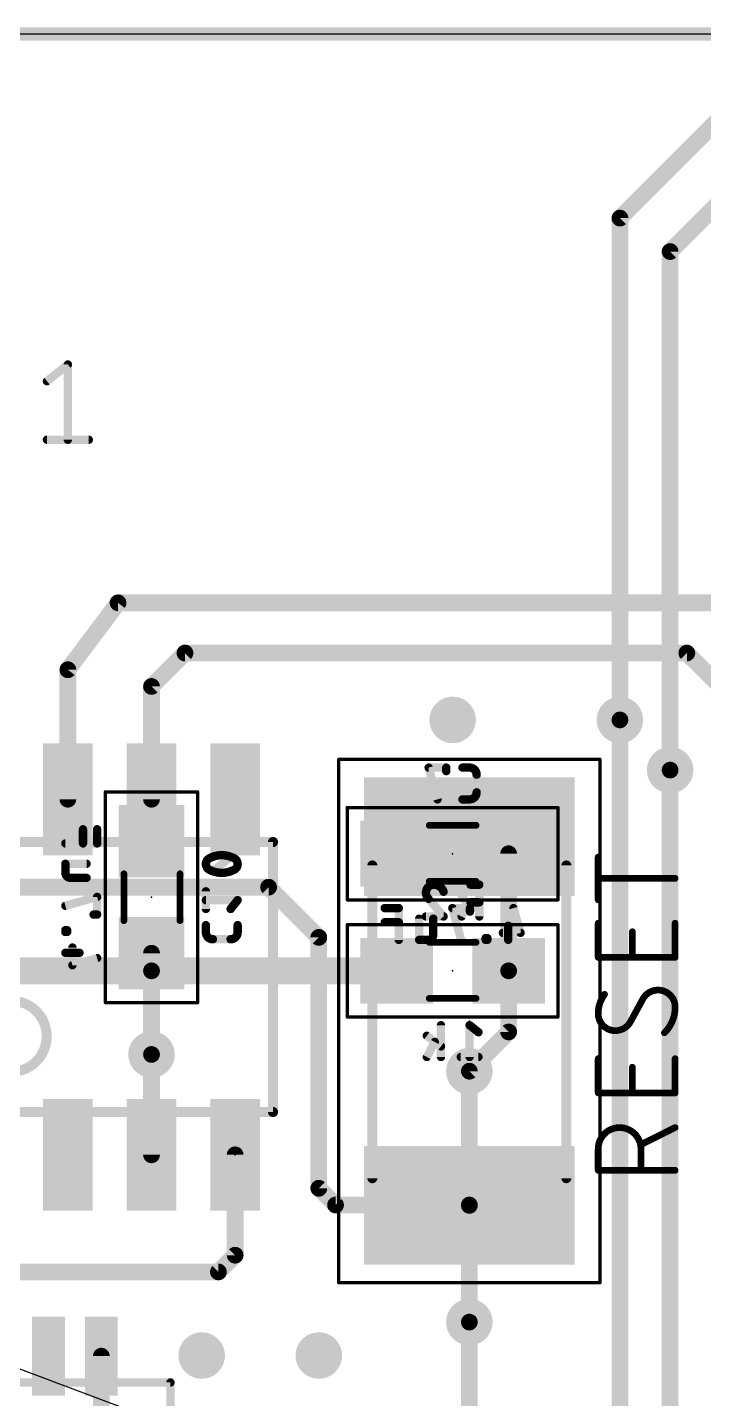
# Model space of a CAD drawing. Extents: x -0.01 to 5.59, y -0.05 to 1.65.
# Drawn here: x 2.816 to 3.22, y 0.784 to 1.604 of the extents above; entities that cross this region are included whole.
import ezdxf

# ---------------------------------------------------------------- set-up
doc = ezdxf.new("R2010")
doc.units = 0
for name, color, linetype in [('1', 22, 'CONTINUOUS'), ('16', 175, 'CONTINUOUS'), ('18', 82, 'CONTINUOUS'), ('19', 53, 'CONTINUOUS'), ('20', 30, 'CONTINUOUS'), ('21', 253, 'CONTINUOUS'), ('23', 7, 'CONTINUOUS'), ('24', 7, 'CONTINUOUS'), ('25', 253, 'CONTINUOUS'), ('26', 253, 'CONTINUOUS'), ('28', 253, 'CONTINUOUS'), ('39', 22, 'CONTINUOUS'), ('40', 175, 'CONTINUOUS'), ('51', 253, 'CONTINUOUS'), ('52', 253, 'CONTINUOUS')]:
    doc.layers.add(name, color=color, linetype=linetype)

# ---------------------------------------------------------------- blocks, each defined once
blk = doc.blocks.new('RECT')
blk.add_solid([(-0.5, -0.5), (0.5, -0.5), (-0.5, 0.5), (0.5, 0.5)])
blk = doc.blocks.new('ROUNDV')
at = {"const_width": 0.5}
blk.add_lwpolyline([(0, -0.25, 1), (0, 0.25, 1), (0, -0.25)], format="xyb", dxfattribs=at)

msp = doc.modelspace()

# ---------------------------------------------------------------- linework, layer by layer
at = {"layer": '1'}
for points, const_width in [([(5.5, 1.6), (0, 1.6)], 0.008), ([(2.84, 1.22), (2.87, 1.26)], 0.01), ([(2.87, 1.26), (3.23, 1.26)], 0.01), ([(2.91, 1.23), (2.89, 1.21)], 0.01), ([(3.21, 1.23), (2.91, 1.23)], 0.01), ([(3.25, 1.19), (3.21, 1.23)], 0.01), ([(2.84, 1.142598), (2.84, 1.22)], 0.01), ([(2.89, 1.21), (2.89, 1.142598)], 0.01), ([(3.17, 0.74), (3.17, 1.19)], 0.01), ([(3.2, 0.72), (3.2, 1.16)], 0.01), ([(2.6, 1.09), (2.96, 1.09)], 0.01), ([(2.96, 1.09), (2.99, 1.06)], 0.01), ([(2.99, 1.06), (2.99, 0.91)], 0.01), ([(2.89, 0.99), (2.89, 0.93)], 0.01), ([(3.08, 0.98), (3.08, 0.9)], 0.01), ([(2.94, 0.87), (2.94, 0.93)], 0.01), ([(2.99, 0.91), (3, 0.9)], 0.01), ([(3, 0.9), (3.08, 0.9)], 0.01), ([(3.08, 0.9), (3.08, 0.899764)], 0.01), ([(3.08, 0.899764), (3.08, 0.83)], 0.01), ([(2.93, 0.86), (2.94, 0.87)], 0.01), ([(2.75, 0.86), (2.93, 0.86)], 0.01), ([(2.86, 0.76), (2.86, 0.809646)], 0.01)]:
    msp.add_lwpolyline(points, dxfattribs=dict(at, const_width=const_width))
at = {"layer": '1', "const_width": 0.005}
for points in [[(2.87, 1.2625, 1), (2.87, 1.2575)], [(2.872, 1.2585, 1), (2.868, 1.2615)], [(2.91, 1.2325, 1), (2.91, 1.2275)], [(2.911768, 1.228232, 1), (2.908232, 1.231768)], [(3.211768, 1.231768, 1), (3.208232, 1.228232)], [(3.21, 1.2275, 1), (3.21, 1.2325)], [(2.8425, 1.22, 1), (2.8375, 1.22)], [(2.838, 1.2215, 1), (2.842, 1.2185)], [(2.8925, 1.21, 1), (2.8875, 1.21)], [(2.888232, 1.211768, 1), (2.891768, 1.208232)], [(3.1725, 1.19, 1), (3.1675, 1.19)], [(3.2025, 1.16, 1), (3.1975, 1.16)], [(2.8375, 1.142598, 1), (2.8425, 1.142598)], [(2.8875, 1.142598, 1), (2.8925, 1.142598)], [(2.961768, 1.091768, 1), (2.958232, 1.088232)], [(2.96, 1.0875, 1), (2.96, 1.0925)], [(2.9925, 1.06, 1), (2.9875, 1.06)], [(2.988232, 1.058232, 1), (2.991768, 1.061768)], [(2.8925, 0.99, 1), (2.8875, 0.99)], [(3.0825, 0.98, 1), (3.0775, 0.98)], [(2.9425, 0.93, 1), (2.9375, 0.93)], [(2.8875, 0.93, 1), (2.8925, 0.93)], [(2.991768, 0.911768, 1), (2.988232, 0.908232)], [(2.9875, 0.91, 1), (2.9925, 0.91)], [(3, 0.9025, 1), (3, 0.8975)], [(2.998232, 0.898232, 1), (3.001768, 0.901768)], [(3.0825, 0.9, 1), (3.0775, 0.9)], [(3.0825, 0.899764, 1), (3.0775, 0.899764)], [(3.0775, 0.9, 1), (3.0825, 0.9)], [(3.0775, 0.899764, 1), (3.0825, 0.899764)], [(3.08, 0.8975, 1), (3.08, 0.9025)], [(2.9375, 0.87, 1), (2.9425, 0.87)], [(2.941768, 0.868232, 1), (2.938232, 0.871768)], [(2.928232, 0.861768, 1), (2.931768, 0.858232)], [(2.93, 0.8575, 1), (2.93, 0.8625)], [(3.0775, 0.83, 1), (3.0825, 0.83)], [(2.8625, 0.809646, 1), (2.8575, 0.809646)]]:
    msp.add_lwpolyline(points, format="xyb", dxfattribs=at)
at = {"layer": '16'}
for points, const_width in [([(5.5, 1.6), (0, 1.6)], 0.008), ([(3.17, 1.49), (3.25, 1.57)], 0.01), ([(3.2, 1.47), (3.27, 1.54)], 0.01), ([(3.17, 1.19), (3.17, 1.49)], 0.01), ([(3.2, 1.16), (3.2, 1.47)], 0.01), ([(3.103465, 1.11), (3.103465, 1.04)], 0.01), ([(2.89, 1.050535), (2.900535, 1.04)], 0.016), ([(2.89, 1.050535), (2.89, 1.04)], 0.01), ([(2.443465, 1.04), (2.89, 1.04)], 0.016), ([(2.89, 1.04), (2.89, 0.99)], 0.01), ([(2.900535, 1.04), (3.036535, 1.04)], 0.016), ([(3.103465, 1.04), (3.103465, 1.003465)], 0.01), ([(3.103465, 1.003465), (3.08, 0.98)], 0.01), ([(3.08, 0.83), (3.08, 0.44)], 0.01)]:
    msp.add_lwpolyline(points, dxfattribs=dict(at, const_width=const_width))
for points, const_width in [([(3.1725, 1.49, 1), (3.1675, 1.49)], 0.005), ([(3.168232, 1.491768, 1), (3.171768, 1.488232)], 0.005), ([(3.2025, 1.47, 1), (3.1975, 1.47)], 0.005), ([(3.198232, 1.471768, 1), (3.201768, 1.468232)], 0.005), ([(3.1675, 1.19, 1), (3.1725, 1.19)], 0.005), ([(3.1975, 1.16, 1), (3.2025, 1.16)], 0.005), ([(3.105965, 1.11, 1), (3.100965, 1.11)], 0.005), ([(2.892828, 1.053364, 1), (2.887172, 1.047707)], 0.008), ([(2.8925, 1.050535, 1), (2.8875, 1.050535)], 0.005), ([(2.8925, 1.04, 1), (2.8875, 1.04)], 0.005), ([(2.8875, 1.04, 1), (2.8925, 1.04)], 0.005), ([(2.89, 1.036, 1), (2.89, 1.044)], 0.008), ([(2.900535, 1.044, 1), (2.900535, 1.036)], 0.008), ([(2.897707, 1.037172, 1), (2.903364, 1.042828)], 0.008), ([(3.036535, 1.036, 1), (3.036535, 1.044)], 0.008), ([(3.105965, 1.04, 1), (3.100965, 1.04)], 0.005), ([(3.100965, 1.04, 1), (3.105965, 1.04)], 0.005), ([(3.105232, 1.001697, 1), (3.101697, 1.005232)], 0.005), ([(3.100965, 1.003465, 1), (3.105965, 1.003465)], 0.005), ([(2.8875, 0.99, 1), (2.8925, 0.99)], 0.005), ([(3.078232, 0.981768, 1), (3.081768, 0.978232)], 0.005), ([(3.0825, 0.83, 1), (3.0775, 0.83)], 0.005)]:
    msp.add_lwpolyline(points, format="xyb", dxfattribs=dict(at, const_width=const_width))
at = {"layer": '19'}
msp.add_line((2.15, 1.05), (3.35, 0.6), dxfattribs=at)
at = {"layer": '20'}
msp.add_line((5.499213, 1.600008), (0, 1.600008), dxfattribs=at)
at = {"layer": '21', "const_width": 0.005}
for points in [[(2.8275, 1.3925), (2.84, 1.4025)], [(2.84, 1.4025), (2.84, 1.3575)], [(2.8275, 1.3575), (2.8525, 1.3575)]]:
    msp.add_lwpolyline(points, dxfattribs=at)
at = {"layer": '21'}
for points, const_width in [([(2.84125, 1.4025, 1), (2.83875, 1.4025)], 0.0025), ([(2.840781, 1.401524, 1), (2.839219, 1.403476)], 0.0025), ([(2.826719, 1.393476, 1), (2.828281, 1.391524)], 0.0025), ([(2.8275, 1.35875, 1), (2.8275, 1.35625)], 0.0025), ([(2.83875, 1.3575, 1), (2.84125, 1.3575)], 0.0025), ([(2.8525, 1.35625, 1), (2.8525, 1.35875)], 0.0025), ([(2.806142, 0.979665, 1), (2.806142, 1.022068, 1), (2.806142, 0.979665)], 0.006)]:
    msp.add_lwpolyline(points, format="xyb", dxfattribs=dict(at, const_width=const_width))
at = {"layer": '23'}
for p in [(3.08, 1.01), (2.94, 0.93)]:
    msp.add_point(p, dxfattribs=at)
at = {"layer": '24'}
for p in [(3.07, 1.11), (2.89, 1.084), (3.07, 1.04)]:
    msp.add_point(p, dxfattribs=at)
at = {"layer": '25', "const_width": 0.004}
for points in [[(3.157, 1.082445), (3.157, 1.108)], [(3.203, 1.095222), (3.157, 1.095222)], [(3.157, 1.048033), (3.157, 1.068478)], [(3.203, 1.068478), (3.203, 1.048033)], [(3.177445, 1.048033), (3.177445, 1.063367)], [(3.203, 1.048033), (3.157, 1.048033)], [(3.183833, 1.023389), (3.176167, 1.009333)], [(3.157, 0.967034), (3.157, 0.987478)], [(3.177445, 0.967034), (3.177445, 0.982367)], [(3.203, 0.987478), (3.203, 0.967034)], [(3.203, 0.967034), (3.157, 0.967034)], [(3.203, 0.94629), (3.182556, 0.936068)], [(3.157, 0.920735), (3.157, 0.933512)], [(3.182556, 0.933512), (3.182556, 0.920735)], [(3.203, 0.920735), (3.157, 0.920735)]]:
    msp.add_lwpolyline(points, dxfattribs=at)
at = {"layer": '25'}
for points, const_width in [([(3.158, 1.108, 1), (3.156, 1.108)], 0.002), ([(3.157, 1.096222, 1), (3.157, 1.094222)], 0.002), ([(3.203, 1.094222, 1), (3.203, 1.096222)], 0.002), ([(3.156, 1.082445, 1), (3.158, 1.082445)], 0.002), ([(3.158, 1.068478, 1), (3.156, 1.068478)], 0.002), ([(3.204, 1.068478, 1), (3.202, 1.068478)], 0.002), ([(3.178445, 1.063367, 1), (3.176445, 1.063367)], 0.002), ([(3.157, 1.049033, 1), (3.157, 1.047033)], 0.002), ([(3.203, 1.047033, 1), (3.203, 1.049033)], 0.002), ([(3.156, 1.048033, 1), (3.158, 1.048033)], 0.002), ([(3.176445, 1.048033, 1), (3.178445, 1.048033)], 0.002), ([(3.202, 1.048033, 1), (3.204, 1.048033)], 0.002), ([(3.160833, 1.025945, 0.162281), (3.157, 1.014445)], 0.004), ([(3.161633, 1.025345, 1), (3.160033, 1.026545)], 0.002), ([(3.192778, 1.0285, 0.265565), (3.183833, 1.023389)], 0.004), ([(3.182972, 1.023897, 1), (3.184695, 1.022881)], 0.002), ([(3.184711, 1.02291, 1), (3.182956, 1.023868)], 0.002), ([(3.203, 1.018278, 0.414214), (3.192778, 1.0285)], 0.004), ([(3.192778, 1.0295, 1), (3.192778, 1.0275)], 0.002), ([(3.192778, 1.0275, 1), (3.192778, 1.0295)], 0.002), ([(3.196611, 1.002945, 0.199996), (3.203, 1.018278)], 0.004), ([(3.204, 1.018278, 1), (3.202, 1.018278)], 0.002), ([(3.202, 1.018278, 1), (3.204, 1.018278)], 0.002), ([(3.157, 1.014445, 0.414214), (3.167222, 1.004222)], 0.004), ([(3.158, 1.014445, 1), (3.156, 1.014445)], 0.002), ([(3.156, 1.014445, 1), (3.158, 1.014445)], 0.002), ([(3.167222, 1.004222, 0.265567), (3.176167, 1.009333)], 0.004), ([(3.175289, 1.009812, 1), (3.177045, 1.008855)], 0.002), ([(3.177028, 1.008826, 1), (3.175305, 1.009841)], 0.002), ([(3.167222, 1.005222, 1), (3.167222, 1.003222)], 0.002), ([(3.167222, 1.003222, 1), (3.167222, 1.005222)], 0.002), ([(3.195907, 1.003655, 1), (3.197315, 1.002235)], 0.002), ([(3.158, 0.987478, 1), (3.156, 0.987478)], 0.002), ([(3.178445, 0.982367, 1), (3.176445, 0.982367)], 0.002), ([(3.204, 0.987478, 1), (3.202, 0.987478)], 0.002), ([(3.157, 0.968034, 1), (3.157, 0.966034)], 0.002), ([(3.156, 0.967034, 1), (3.158, 0.967034)], 0.002), ([(3.176445, 0.967034, 1), (3.178445, 0.967034)], 0.002), ([(3.202, 0.967034, 1), (3.204, 0.967034)], 0.002), ([(3.203, 0.966034, 1), (3.203, 0.968034)], 0.002), ([(3.182556, 0.933512, 1), (3.157, 0.933512)], 0.004), ([(3.203447, 0.945396, 1), (3.202553, 0.947185)], 0.002), ([(3.158, 0.933512, 1), (3.156, 0.933512)], 0.002), ([(3.156, 0.933512, 1), (3.158, 0.933512)], 0.002), ([(3.182108, 0.936962, 1), (3.183003, 0.935173)], 0.002), ([(3.183556, 0.933512, 1), (3.181556, 0.933512)], 0.002), ([(3.181556, 0.933512, 1), (3.183556, 0.933512)], 0.002), ([(3.157, 0.921735, 1), (3.157, 0.919735)], 0.002), ([(3.156, 0.920735, 1), (3.158, 0.920735)], 0.002), ([(3.181556, 0.920735, 1), (3.183556, 0.920735)], 0.002), ([(3.203, 0.919735, 1), (3.203, 0.921735)], 0.002)]:
    msp.add_lwpolyline(points, format="xyb", dxfattribs=dict(at, const_width=const_width))
at = {"layer": '26'}
for points, const_width in [([(3.05687, 1.161835, 1), (3.054461, 1.161165)], 0.0025), ([(3.055666, 1.16275, 1), (3.055666, 1.16025)], 0.0025), ([(3.067471, 1.1615, 1), (3.064971, 1.1615)], 0.0025), ([(3.064971, 1.159389, 1), (3.067471, 1.159389)], 0.0025), ([(3.066221, 1.16025, 1), (3.066221, 1.16275)], 0.0025), ([(3.07589, 1.16275, 1), (3.07589, 1.16025)], 0.0025), ([(3.084334, 1.157278, 0.414214), (3.080112, 1.1615)], 0.005), ([(3.080112, 1.16275, 1), (3.080112, 1.16025)], 0.0025), ([(3.080112, 1.16025, 1), (3.080112, 1.16275)], 0.0025), ([(3.085584, 1.157278, 1), (3.083084, 1.157278)], 0.0025), ([(3.083084, 1.157278, 1), (3.085584, 1.157278)], 0.0025), ([(3.080112, 1.1425, 0.414214), (3.084334, 1.146722)], 0.005), ([(3.085584, 1.146722, 1), (3.083084, 1.146722)], 0.0025), ([(3.083084, 1.146722, 1), (3.085584, 1.146722)], 0.0025), ([(3.059739, 1.142165, 1), (3.062148, 1.142835)], 0.0025), ([(3.07589, 1.14375, 1), (3.07589, 1.14125)], 0.0025), ([(3.080112, 1.14375, 1), (3.080112, 1.14125)], 0.0025), ([(3.080112, 1.14125, 1), (3.080112, 1.14375)], 0.0025), ([(2.925139, 1.107551, 0.320454), (2.9225, 1.103856)], 0.005), ([(2.932, 1.109134, 0.113883), (2.925139, 1.107551)], 0.005), ([(2.924591, 1.108674, 1), (2.925687, 1.106427)], 0.0025), ([(2.925544, 1.106368, 1), (2.924733, 1.108733)], 0.0025), ([(2.938861, 1.107551, 0.113887), (2.932, 1.109134)], 0.005), ([(2.932, 1.110384, 1), (2.932, 1.107884)], 0.0025), ([(2.932, 1.107884, 1), (2.932, 1.110384)], 0.0025), ([(2.938059, 1.107103, 1), (2.936497, 1.109055)], 0.0025), ([(2.9415, 1.103856, 0.320462), (2.938861, 1.107551)], 0.005), ([(2.939267, 1.108733, 1), (2.938456, 1.106368)], 0.0025), ([(2.938313, 1.106427, 1), (2.939409, 1.108674)], 0.0025), ([(2.9225, 1.103856, 0.320459), (2.925139, 1.100162)], 0.005), ([(2.92375, 1.103856, 1), (2.92125, 1.103856)], 0.0025), ([(2.92125, 1.103856, 1), (2.92375, 1.103856)], 0.0025), ([(2.925139, 1.100162, 0.113884), (2.932, 1.098579)], 0.005), ([(2.925687, 1.101286, 1), (2.924591, 1.099038)], 0.0025), ([(2.924733, 1.098979, 1), (2.925544, 1.101344)], 0.0025), ([(2.925941, 1.10061, 1), (2.927503, 1.098658)], 0.0025), ([(2.932, 1.098579, 0.113888), (2.938861, 1.100162)], 0.005), ([(2.932, 1.099829, 1), (2.932, 1.097329)], 0.0025), ([(2.932, 1.097329, 1), (2.932, 1.099829)], 0.0025), ([(2.938861, 1.100162, 0.320468), (2.9415, 1.103856)], 0.005), ([(2.938456, 1.101344, 1), (2.939266, 1.098979)], 0.0025), ([(2.939409, 1.099038, 1), (2.938313, 1.101286)], 0.0025), ([(2.94275, 1.103856, 1), (2.94025, 1.103856)], 0.0025), ([(2.94025, 1.103856, 1), (2.94275, 1.103856)], 0.0025), ([(3.058798, 1.0915, 0.414206), (3.054048, 1.08675)], 0.005), ([(3.064603, 1.087278, 0.32521), (3.058798, 1.0915)], 0.005), ([(3.058798, 1.09275, 1), (3.058798, 1.09025)], 0.0025), ([(3.058798, 1.09025, 1), (3.058798, 1.09275)], 0.0025), ([(3.080675, 1.0915, 1), (3.080675, 1.080944)], 0.005), ([(3.080675, 1.09275, 1), (3.080675, 1.09025)], 0.0025), ([(3.080675, 1.09025, 1), (3.080675, 1.09275)], 0.0025), ([(3.087202, 1.0915, 1), (3.084702, 1.0915)], 0.0025), ([(3.085952, 1.09025, 1), (3.085952, 1.09275)], 0.0025), ([(2.92375, 1.087534, 1), (2.92125, 1.087534)], 0.0025), ([(2.9225, 1.083507, 1), (2.9225, 1.081007)], 0.0025), ([(2.942476, 1.081476, 1), (2.940524, 1.083037)], 0.0025), ([(2.9415, 1.081007, 1), (2.9415, 1.083507)], 0.0025), ([(3.054048, 1.08675, 0.205258), (3.055631, 1.083055)], 0.005), ([(3.055298, 1.08675, 1), (3.052798, 1.08675)], 0.0025), ([(3.052798, 1.08675, 1), (3.055298, 1.08675)], 0.0025), ([(3.056583, 1.083865, 1), (3.054679, 1.082246)], 0.0025), ([(3.054769, 1.08215, 1), (3.056493, 1.083961)], 0.0025), ([(3.063414, 1.086893, 1), (3.065792, 1.087663)], 0.0025), ([(3.080737, 1.080385, 1), (3.078501, 1.081503)], 0.0025), ([(3.080675, 1.082194, 1), (3.080675, 1.079694)], 0.0025), ([(3.080675, 1.079694, 1), (3.080675, 1.082194)], 0.0025), ([(3.085952, 1.079694, 1), (3.085952, 1.082194)], 0.0025), ([(2.92125, 1.076979, 1), (2.92375, 1.076979)], 0.0025), ([(2.936302, 1.07776, 1), (2.938254, 1.076198)], 0.0025), ([(3.054048, 1.07375, 1), (3.054048, 1.07125)], 0.0025), ([(3.063651, 1.07169, 1), (3.065556, 1.07331)], 0.0025), ([(3.064603, 1.07125, 1), (3.064603, 1.07375)], 0.0025), ([(3.074279, 1.073059, 1), (3.076515, 1.071941)], 0.0025), ([(2.92375, 1.06731, 1), (2.92125, 1.06731)], 0.0025), ([(2.94275, 1.06731, 1), (2.94025, 1.06731)], 0.0025), ([(3.084702, 1.0725, 1), (3.087202, 1.0725)], 0.0025), ([(2.9225, 1.063088, 0.414214), (2.926722, 1.058866)], 0.005), ([(2.92375, 1.063088, 1), (2.92125, 1.063088)], 0.0025), ([(2.92125, 1.063088, 1), (2.92375, 1.063088)], 0.0025), ([(2.926722, 1.060116, 1), (2.926722, 1.057616)], 0.0025), ([(2.926722, 1.057616, 1), (2.926722, 1.060116)], 0.0025), ([(2.937278, 1.058866, 0.414205), (2.9415, 1.063088)], 0.005), ([(2.937278, 1.060116, 1), (2.937278, 1.057616)], 0.0025), ([(2.937278, 1.057616, 1), (2.937278, 1.060116)], 0.0025), ([(2.94275, 1.063088, 1), (2.94025, 1.063088)], 0.0025), ([(2.94025, 1.063088, 1), (2.94275, 1.063088)], 0.0025)]:
    msp.add_lwpolyline(points, format="xyb", dxfattribs=dict(at, const_width=const_width))
at = {"layer": '26', "const_width": 0.005}
for points in [[(3.066221, 1.1615), (3.055666, 1.1615)], [(3.055666, 1.1615), (3.060944, 1.1425)], [(3.066221, 1.159389), (3.066221, 1.1615)], [(3.080112, 1.1615), (3.07589, 1.1615)], [(3.084334, 1.146722), (3.084334, 1.157278)], [(3.07589, 1.1425), (3.080112, 1.1425)], [(2.926722, 1.099634), (2.937278, 1.108079)], [(3.085952, 1.0915), (3.080675, 1.0915)], [(3.085952, 1.0725), (3.085952, 1.0915)], [(2.9225, 1.076979), (2.9225, 1.087534)], [(2.9415, 1.082257), (2.9225, 1.082257)], [(2.937278, 1.076979), (2.9415, 1.082257)], [(3.055631, 1.083055), (3.064603, 1.0725)], [(3.075397, 1.0725), (3.079619, 1.080944)], [(3.080675, 1.080944), (3.085952, 1.080944)], [(3.064603, 1.0725), (3.054048, 1.0725)], [(2.9225, 1.06731), (2.9225, 1.063088)], [(2.9415, 1.063088), (2.9415, 1.06731)], [(2.926722, 1.058866), (2.937278, 1.058866)]]:
    msp.add_lwpolyline(points, dxfattribs=at)
at = {"layer": '28', "const_width": 0.005}
for points in [[(2.849055, 1.116176), (2.849055, 1.12462)], [(2.8575, 1.116176), (2.8575, 1.12462)], [(2.8385, 1.116176), (2.8575, 1.116176)], [(2.8385, 1.098721), (2.8385, 1.103999)], [(2.8385, 1.103999), (2.851167, 1.103999)], [(2.851167, 1.095555), (2.841667, 1.095555)], [(2.8575, 1.084175), (2.8385, 1.078897)], [(2.8575, 1.073619), (2.8575, 1.084175)], [(2.855389, 1.073619), (2.8575, 1.073619)], [(3.037824, 1.0775), (3.02938, 1.0775)], [(3.037824, 1.0585), (3.037824, 1.0775)], [(3.080381, 1.0775), (3.069825, 1.0775)], [(3.069825, 1.0775), (3.075103, 1.0585)], [(3.080381, 1.075389), (3.080381, 1.0775)], [(3.106398, 1.0775), (3.11062, 1.062722)], [(2.839555, 1.064305), (2.8385, 1.064305)], [(2.8385, 1.064305), (2.8385, 1.06325)], [(2.8385, 1.06325), (2.839555, 1.06325)], [(2.839555, 1.06325), (2.839555, 1.064305)], [(3.037824, 1.069055), (3.02938, 1.069055)], [(3.050001, 1.0585), (3.050001, 1.071167)], [(3.058445, 1.071167), (3.058445, 1.061667)], [(3.103232, 1.066944), (3.103232, 1.0585)], [(3.055279, 1.0585), (3.050001, 1.0585)], [(3.09075, 1.059555), (3.089695, 1.059555)], [(3.089695, 1.059555), (3.089695, 1.0585)], [(3.089695, 1.0585), (3.09075, 1.0585)], [(3.09075, 1.0585), (3.09075, 1.059555)], [(3.11062, 1.062722), (3.100065, 1.062722)], [(2.846944, 1.050768), (2.8385, 1.050768)], [(2.842722, 1.04338), (2.842722, 1.053935)], [(2.8575, 1.047602), (2.842722, 1.04338)], [(3.063024, 0.9885), (3.063024, 1.0075)], [(3.085421, 1.003278), (3.080143, 1.0075)], [(3.080143, 1.0075), (3.080143, 0.9885)], [(3.054579, 1.001167), (3.063024, 0.994833)], [(3.054579, 0.9885), (3.059329, 0.997472)], [(3.085421, 0.9885), (3.074865, 0.9885)]]:
    msp.add_lwpolyline(points, dxfattribs=at)
at = {"layer": '28'}
for points, const_width in [([(2.850305, 1.12462, 1), (2.847805, 1.12462)], 0.0025), ([(2.85875, 1.12462, 1), (2.85625, 1.12462)], 0.0025), ([(2.8385, 1.117426, 1), (2.8385, 1.114926)], 0.0025), ([(2.847805, 1.116176, 1), (2.850305, 1.116176)], 0.0025), ([(2.85625, 1.116176, 1), (2.85875, 1.116176)], 0.0025), ([(2.8575, 1.114926, 1), (2.8575, 1.117426)], 0.0025), ([(2.83975, 1.103999, 1), (2.83725, 1.103999)], 0.0025), ([(2.8385, 1.105249, 1), (2.8385, 1.102749)], 0.0025), ([(2.8385, 1.098721, 0.414214), (2.841667, 1.095555)], 0.005), ([(2.83975, 1.098721, 1), (2.83725, 1.098721)], 0.0025), ([(2.83725, 1.098721, 1), (2.83975, 1.098721)], 0.0025), ([(2.851167, 1.102749, 1), (2.851167, 1.105249)], 0.0025), ([(2.841667, 1.096805, 1), (2.841667, 1.094305)], 0.0025), ([(2.841667, 1.094305, 1), (2.841667, 1.096805)], 0.0025), ([(2.851167, 1.094305, 1), (2.851167, 1.096805)], 0.0025), ([(2.85875, 1.084175, 1), (2.85625, 1.084175)], 0.0025), ([(2.857835, 1.08297, 1), (2.857165, 1.085379)], 0.0025), ([(2.838165, 1.080101, 1), (2.838835, 1.077693)], 0.0025), ([(2.855389, 1.074869, 1), (2.855389, 1.072369)], 0.0025), ([(2.85625, 1.073619, 1), (2.85875, 1.073619)], 0.0025), ([(2.8575, 1.072369, 1), (2.8575, 1.074869)], 0.0025), ([(3.02938, 1.07875, 1), (3.02938, 1.07625)], 0.0025), ([(3.039074, 1.0775, 1), (3.036574, 1.0775)], 0.0025), ([(3.037824, 1.07625, 1), (3.037824, 1.07875)], 0.0025), ([(3.069825, 1.07875, 1), (3.069825, 1.07625)], 0.0025), ([(3.07103, 1.077835, 1), (3.068621, 1.077165)], 0.0025), ([(3.081631, 1.0775, 1), (3.079131, 1.0775)], 0.0025), ([(3.079131, 1.075389, 1), (3.081631, 1.075389)], 0.0025), ([(3.080381, 1.07625, 1), (3.080381, 1.07875)], 0.0025), ([(3.1076, 1.077843, 1), (3.105196, 1.077157)], 0.0025), ([(2.8385, 1.065555, 1), (2.8385, 1.063055)], 0.0025), ([(2.83975, 1.064305, 1), (2.83725, 1.064305)], 0.0025), ([(2.8385, 1.0645, 1), (2.8385, 1.062)], 0.0025), ([(2.840805, 1.064305, 1), (2.838305, 1.064305)], 0.0025), ([(2.839555, 1.063055, 1), (2.839555, 1.065555)], 0.0025), ([(2.839555, 1.062, 1), (2.839555, 1.0645)], 0.0025), ([(3.02938, 1.070305, 1), (3.02938, 1.067805)], 0.0025), ([(3.037824, 1.067805, 1), (3.037824, 1.070305)], 0.0025), ([(3.051251, 1.071167, 1), (3.048751, 1.071167)], 0.0025), ([(3.059695, 1.071167, 1), (3.057195, 1.071167)], 0.0025), ([(3.104482, 1.066944, 1), (3.101982, 1.066944)], 0.0025), ([(2.83725, 1.06325, 1), (2.83975, 1.06325)], 0.0025), ([(2.838305, 1.06325, 1), (2.840805, 1.06325)], 0.0025), ([(3.036574, 1.0585, 1), (3.039074, 1.0585)], 0.0025), ([(3.050001, 1.05975, 1), (3.050001, 1.05725)], 0.0025), ([(3.048751, 1.0585, 1), (3.051251, 1.0585)], 0.0025), ([(3.055279, 1.0585, 0.414214), (3.058445, 1.061667)], 0.005), ([(3.055279, 1.05975, 1), (3.055279, 1.05725)], 0.0025), ([(3.055279, 1.05725, 1), (3.055279, 1.05975)], 0.0025), ([(3.059695, 1.061667, 1), (3.057195, 1.061667)], 0.0025), ([(3.057195, 1.061667, 1), (3.059695, 1.061667)], 0.0025), ([(3.073899, 1.058165, 1), (3.076307, 1.058835)], 0.0025), ([(3.089695, 1.060805, 1), (3.089695, 1.058305)], 0.0025), ([(3.090945, 1.059555, 1), (3.088445, 1.059555)], 0.0025), ([(3.089695, 1.05975, 1), (3.089695, 1.05725)], 0.0025), ([(3.088445, 1.0585, 1), (3.090945, 1.0585)], 0.0025), ([(3.092, 1.059555, 1), (3.0895, 1.059555)], 0.0025), ([(3.0895, 1.0585, 1), (3.092, 1.0585)], 0.0025), ([(3.09075, 1.058305, 1), (3.09075, 1.060805)], 0.0025), ([(3.09075, 1.05725, 1), (3.09075, 1.05975)], 0.0025), ([(3.100065, 1.063972, 1), (3.100065, 1.061472)], 0.0025), ([(3.101982, 1.0585, 1), (3.104482, 1.0585)], 0.0025), ([(3.109418, 1.062379, 1), (3.111822, 1.063066)], 0.0025), ([(3.11062, 1.061472, 1), (3.11062, 1.063972)], 0.0025), ([(2.8385, 1.052018, 1), (2.8385, 1.049518)], 0.0025), ([(2.843972, 1.053935, 1), (2.841472, 1.053935)], 0.0025), ([(2.846944, 1.049518, 1), (2.846944, 1.052018)], 0.0025), ([(2.857843, 1.0464, 1), (2.857157, 1.048804)], 0.0025), ([(2.842379, 1.044582, 1), (2.843066, 1.042178)], 0.0025), ([(2.841472, 1.04338, 1), (2.843972, 1.04338)], 0.0025), ([(3.064274, 1.0075, 1), (3.061774, 1.0075)], 0.0025), ([(3.080924, 1.008476, 1), (3.079362, 1.006524)], 0.0025), ([(3.081393, 1.0075, 1), (3.078893, 1.0075)], 0.0025), ([(3.055329, 1.002167, 1), (3.053829, 1.000167)], 0.0025), ([(3.08464, 1.002302, 1), (3.086201, 1.004254)], 0.0025), ([(3.060434, 0.996887, 1), (3.058225, 0.998057)], 0.0025), ([(3.062274, 0.993833, 1), (3.063774, 0.995833)], 0.0025), ([(3.053475, 0.989085, 1), (3.055684, 0.987915)], 0.0025), ([(3.061774, 0.9885, 1), (3.064274, 0.9885)], 0.0025), ([(3.074865, 0.98975, 1), (3.074865, 0.98725)], 0.0025), ([(3.078893, 0.9885, 1), (3.081393, 0.9885)], 0.0025), ([(3.085421, 0.98725, 1), (3.085421, 0.98975)], 0.0025)]:
    msp.add_lwpolyline(points, format="xyb", dxfattribs=dict(at, const_width=const_width))
at = {"layer": '39', "const_width": 0.002}
for points in [[(3.001929, 0.853583), (3.001929, 1.166417)], [(3.001929, 1.166417), (3.158071, 1.166417)], [(3.158071, 1.166417), (3.158071, 0.853583)], [(3.158071, 0.853583), (3.001929, 0.853583)]]:
    msp.add_lwpolyline(points, dxfattribs=at)
at = {"layer": '39', "const_width": 0.001}
for points in [[(3.002429, 1.166417, 1), (3.001429, 1.166417)], [(3.001929, 1.166917, 1), (3.001929, 1.165917)], [(3.158571, 1.166417, 1), (3.157571, 1.166417)], [(3.158071, 1.165917, 1), (3.158071, 1.166917)], [(3.001929, 0.854083, 1), (3.001929, 0.853083)], [(3.001429, 0.853583, 1), (3.002429, 0.853583)], [(3.157571, 0.853583, 1), (3.158571, 0.853583)], [(3.158071, 0.853083, 1), (3.158071, 0.854083)]]:
    msp.add_lwpolyline(points, format="xyb", dxfattribs=at)
at = {"layer": '40', "const_width": 0.002}
for points in [[(2.917559, 1.146992), (2.862441, 1.146992)], [(2.862441, 1.146992), (2.862441, 1.021008)], [(2.917559, 1.021008), (2.917559, 1.146992)], [(3.132992, 1.137559), (3.007008, 1.137559)], [(3.007008, 1.137559), (3.007008, 1.082441)], [(3.132992, 1.082441), (3.132992, 1.137559)], [(3.007008, 1.082441), (3.132992, 1.082441)], [(3.132992, 1.067559), (3.007008, 1.067559)], [(3.007008, 1.067559), (3.007008, 1.012441)], [(3.132992, 1.012441), (3.132992, 1.067559)], [(2.862441, 1.021008), (2.917559, 1.021008)], [(3.007008, 1.012441), (3.132992, 1.012441)]]:
    msp.add_lwpolyline(points, dxfattribs=at)
at = {"layer": '40', "const_width": 0.001}
for points in [[(2.862441, 1.147492, 1), (2.862441, 1.146492)], [(2.862941, 1.146992, 1), (2.861941, 1.146992)], [(2.918059, 1.146992, 1), (2.917059, 1.146992)], [(2.917559, 1.146492, 1), (2.917559, 1.147492)], [(3.007008, 1.138059, 1), (3.007008, 1.137059)], [(3.007508, 1.137559, 1), (3.006508, 1.137559)], [(3.133492, 1.137559, 1), (3.132492, 1.137559)], [(3.132992, 1.137059, 1), (3.132992, 1.138059)], [(3.007008, 1.082941, 1), (3.007008, 1.081941)], [(3.006508, 1.082441, 1), (3.007508, 1.082441)], [(3.132492, 1.082441, 1), (3.133492, 1.082441)], [(3.132992, 1.081941, 1), (3.132992, 1.082941)], [(3.007008, 1.068059, 1), (3.007008, 1.067059)], [(3.007508, 1.067559, 1), (3.006508, 1.067559)], [(3.133492, 1.067559, 1), (3.132492, 1.067559)], [(3.132992, 1.067059, 1), (3.132992, 1.068059)], [(2.862441, 1.021508, 1), (2.862441, 1.020508)], [(2.861941, 1.021008, 1), (2.862941, 1.021008)], [(2.917059, 1.021008, 1), (2.918059, 1.021008)], [(2.917559, 1.020508, 1), (2.917559, 1.021508)], [(3.007008, 1.012941, 1), (3.007008, 1.011941)], [(3.006508, 1.012441, 1), (3.007508, 1.012441)], [(3.132492, 1.012441, 1), (3.133492, 1.012441)], [(3.132992, 1.011941, 1), (3.132992, 1.012941)]]:
    msp.add_lwpolyline(points, format="xyb", dxfattribs=at)
at = {"layer": '51'}
for points, const_width in [([(2.962638, 1.117008), (2.767362, 1.117008)], 0.006), ([(2.962638, 0.955591), (2.962638, 1.117008)], 0.006), ([(3.022008, 1.102992), (3.022008, 0.916024)], 0.006), ([(3.137992, 1.102992), (3.137992, 0.916024)], 0.006), ([(2.767362, 0.955591), (2.962638, 0.955591)], 0.006), ([(2.901339, 0.793898), (2.598189, 0.793898)], 0.005), ([(2.901339, 0.490748), (2.901339, 0.793898)], 0.005)]:
    msp.add_lwpolyline(points, dxfattribs=dict(at, const_width=const_width))
for points, const_width in [([(2.964138, 1.117008, 1), (2.961138, 1.117008)], 0.003), ([(2.962638, 1.115508, 1), (2.962638, 1.118508)], 0.003), ([(3.023508, 1.102992, 1), (3.020508, 1.102992)], 0.003), ([(3.139492, 1.102992, 1), (3.136492, 1.102992)], 0.003), ([(2.961138, 0.955591, 1), (2.964138, 0.955591)], 0.003), ([(2.962638, 0.954091, 1), (2.962638, 0.957091)], 0.003), ([(3.020508, 0.916024, 1), (3.023508, 0.916024)], 0.003), ([(3.136492, 0.916024, 1), (3.139492, 0.916024)], 0.003), ([(2.902589, 0.793898, 1), (2.900089, 0.793898)], 0.0025), ([(2.901339, 0.792648, 1), (2.901339, 0.795148)], 0.0025)]:
    msp.add_lwpolyline(points, format="xyb", dxfattribs=dict(at, const_width=const_width))
at = {"layer": '52', "const_width": 0.004}
for points in [[(3.084016, 1.127008), (3.055984, 1.127008)], [(2.873504, 1.069984), (2.873504, 1.098016)], [(2.907008, 1.069984), (2.907008, 1.098016)], [(3.084016, 1.093504), (3.055984, 1.093504)], [(3.084016, 1.057008), (3.055984, 1.057008)], [(3.084016, 1.023504), (3.055984, 1.023504)]]:
    msp.add_lwpolyline(points, dxfattribs=at)
at = {"layer": '52', "const_width": 0.002}
for points in [[(3.055984, 1.128008, 1), (3.055984, 1.126008)], [(3.084016, 1.126008, 1), (3.084016, 1.128008)], [(2.874504, 1.098016, 1), (2.872504, 1.098016)], [(2.908008, 1.098016, 1), (2.906008, 1.098016)], [(3.055984, 1.094504, 1), (3.055984, 1.092504)], [(3.084016, 1.092504, 1), (3.084016, 1.094504)], [(2.872504, 1.069984, 1), (2.874504, 1.069984)], [(2.906008, 1.069984, 1), (2.908008, 1.069984)], [(3.055984, 1.058008, 1), (3.055984, 1.056008)], [(3.084016, 1.056008, 1), (3.084016, 1.058008)], [(3.055984, 1.024504, 1), (3.055984, 1.022504)], [(3.084016, 1.022504, 1), (3.084016, 1.024504)]]:
    msp.add_lwpolyline(points, format="xyb", dxfattribs=at)

# ---------------------------------------------------------------- block references
at = {"layer": '1'}
for p, xscale, yscale, rotation in [((2.84, 1.142598), 0.066929, 0.029528, 90), ((2.89, 1.142598), 0.066929, 0.029528, 90), ((2.94, 1.142598), 0.066929, 0.029528, 90), ((3.08, 1.120236), 0.070866, 0.125984, 270), ((2.84, 0.93), 0.066929, 0.029528, 90), ((2.89, 0.93), 0.066929, 0.029528, 90), ((2.94, 0.93), 0.066929, 0.029528, 90), ((3.08, 0.899764), 0.070866, 0.125984, 270), ((2.828504, 0.809646), 0.047244, 0.019685, 90), ((2.86, 0.809646), 0.047244, 0.019685, 90)]:
    msp.add_blockref('RECT', p, dxfattribs=dict(at, xscale=xscale, yscale=yscale, rotation=rotation))
at = {"layer": '16', "xscale": 0.043307, "yscale": 0.03937}
for p, rotation in [((2.89, 1.117465), 90), ((3.036535, 1.11), 180), ((3.103465, 1.11), 180), ((2.89, 1.050535), 90), ((3.036535, 1.04), 180), ((3.103465, 1.04), 180)]:
    msp.add_blockref('RECT', p, dxfattribs=dict(at, rotation=rotation))
at = {"layer": '18', "xscale": 0.02778, "yscale": 0.02778}
for p in [(3.07, 1.19), (3.07, 1.19), (3.17, 1.19), (3.17, 1.19), (3.2, 1.16), (3.2, 1.16), (2.89, 0.99), (2.89, 0.99), (3.08, 0.98), (3.08, 0.98), (3.08, 0.83), (3.08, 0.83), (2.92, 0.81), (2.92, 0.81), (2.99, 0.81), (2.99, 0.81)]:
    msp.add_blockref('ROUNDV', p, dxfattribs=at)
at = {"layer": '51', "xscale": 0.033461, "yscale": 0.122051, "rotation": 270}
for p in [(3.080026, 1.11927), (3.080026, 0.90027)]:
    msp.add_blockref('RECT', p, dxfattribs=at)
at = {"layer": '52', "xscale": 0.019689, "yscale": 0.037402}
for p, rotation in [((3.047156, 1.110201), 180), ((3.093156, 1.110201), 180), ((2.890201, 1.106844), 90), ((2.890201, 1.060844), 90), ((3.047156, 1.040201), 180), ((3.093156, 1.040201), 180)]:
    msp.add_blockref('RECT', p, dxfattribs=dict(at, rotation=rotation))

doc.saveas('drawing.dxf')
